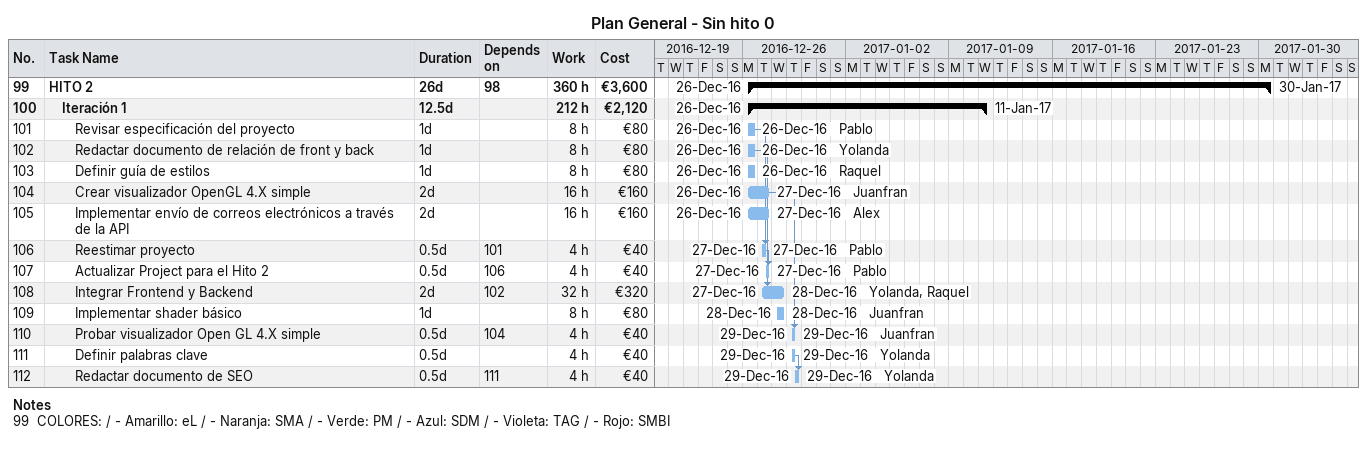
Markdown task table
Plan General - Sin hito 0

| ID | Level | Task | Duration | Start | Finish | Predecessors | Resources | Work (h) | Cost (€) |
|---|---|---|---|---|---|---|---|---|---|
| 99 | 1 | **HITO 2** | 26d | 2016-12-26 | 2017-01-30 | 98 |  | 360 | 3600 |
| 100 | 2 | **Iteración 1** | 12.5d | 2016-12-26 | 2017-01-11 |  |  | 212 | 2120 |
| 101 | 3 | Revisar especificación del proyecto | 1d | 2016-12-26 | 2016-12-26 |  | Pablo | 8 | 80 |
| 102 | 3 | Redactar documento de relación de front y back | 1d | 2016-12-26 | 2016-12-26 |  | Yolanda | 8 | 80 |
| 103 | 3 | Definir guía de estilos | 1d | 2016-12-26 | 2016-12-26 |  | Raquel | 8 | 80 |
| 104 | 3 | Crear visualizador OpenGL 4.X simple | 2d | 2016-12-26 | 2016-12-27 |  | Juanfran | 16 | 160 |
| 105 | 3 | Implementar envío de correos electrónicos a través de la API | 2d | 2016-12-26 | 2016-12-27 |  | Alex | 16 | 160 |
| 106 | 3 | Reestimar proyecto | 0.5d | 2016-12-27 | 2016-12-27 | 101 | Pablo | 4 | 40 |
| 107 | 3 | Actualizar Project para el Hito 2 | 0.5d | 2016-12-27 | 2016-12-27 | 106 | Pablo | 4 | 40 |
| 108 | 3 | Integrar Frontend y Backend | 2d | 2016-12-27 | 2016-12-28 | 102 | Yolanda, Raquel | 32 | 320 |
| 109 | 3 | Implementar shader básico | 1d | 2016-12-28 | 2016-12-28 |  | Juanfran | 8 | 80 |
| 110 | 3 | Probar visualizador Open GL 4.X simple | 0.5d | 2016-12-29 | 2016-12-29 | 104 | Juanfran | 4 | 40 |
| 111 | 3 | Definir palabras clave | 0.5d | 2016-12-29 | 2016-12-29 |  | Yolanda | 4 | 40 |
| 112 | 3 | Redactar documento de SEO | 0.5d | 2016-12-29 | 2016-12-29 | 111 | Yolanda | 4 | 40 |

Notes
- 99: COLORES: / - Amarillo: eL / - Naranja: SMA / - Verde: PM / - Azul: SDM / - Violeta: TAG / - Rojo: SMBI
